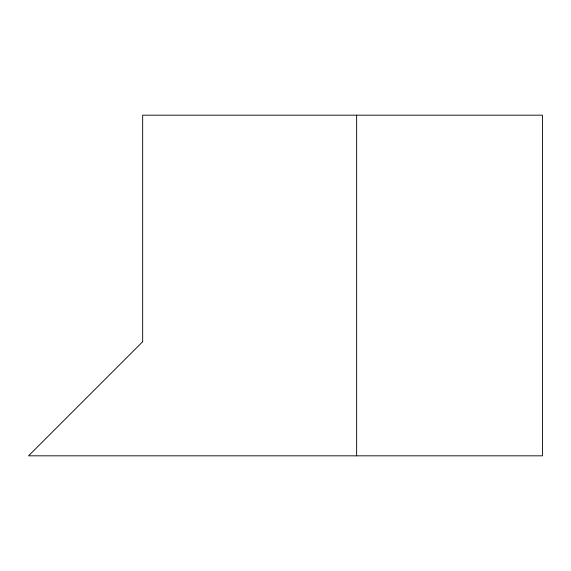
<?xml version="1.0" encoding="UTF-8"?>
<svg xmlns="http://www.w3.org/2000/svg" width="571" height="571" viewBox="0 0 571 571"><rect width="100%" height="100%" fill="white"/><g stroke="black" fill="none" stroke-linecap="round" stroke-linejoin="round"><path stroke-width="0.86" d="M356.639 115.171L356.639 455.829M142.671 341.715L28.55 455.829L542.45 455.829L542.45 115.171L142.671 115.171L142.671 341.715"/></g></svg>
